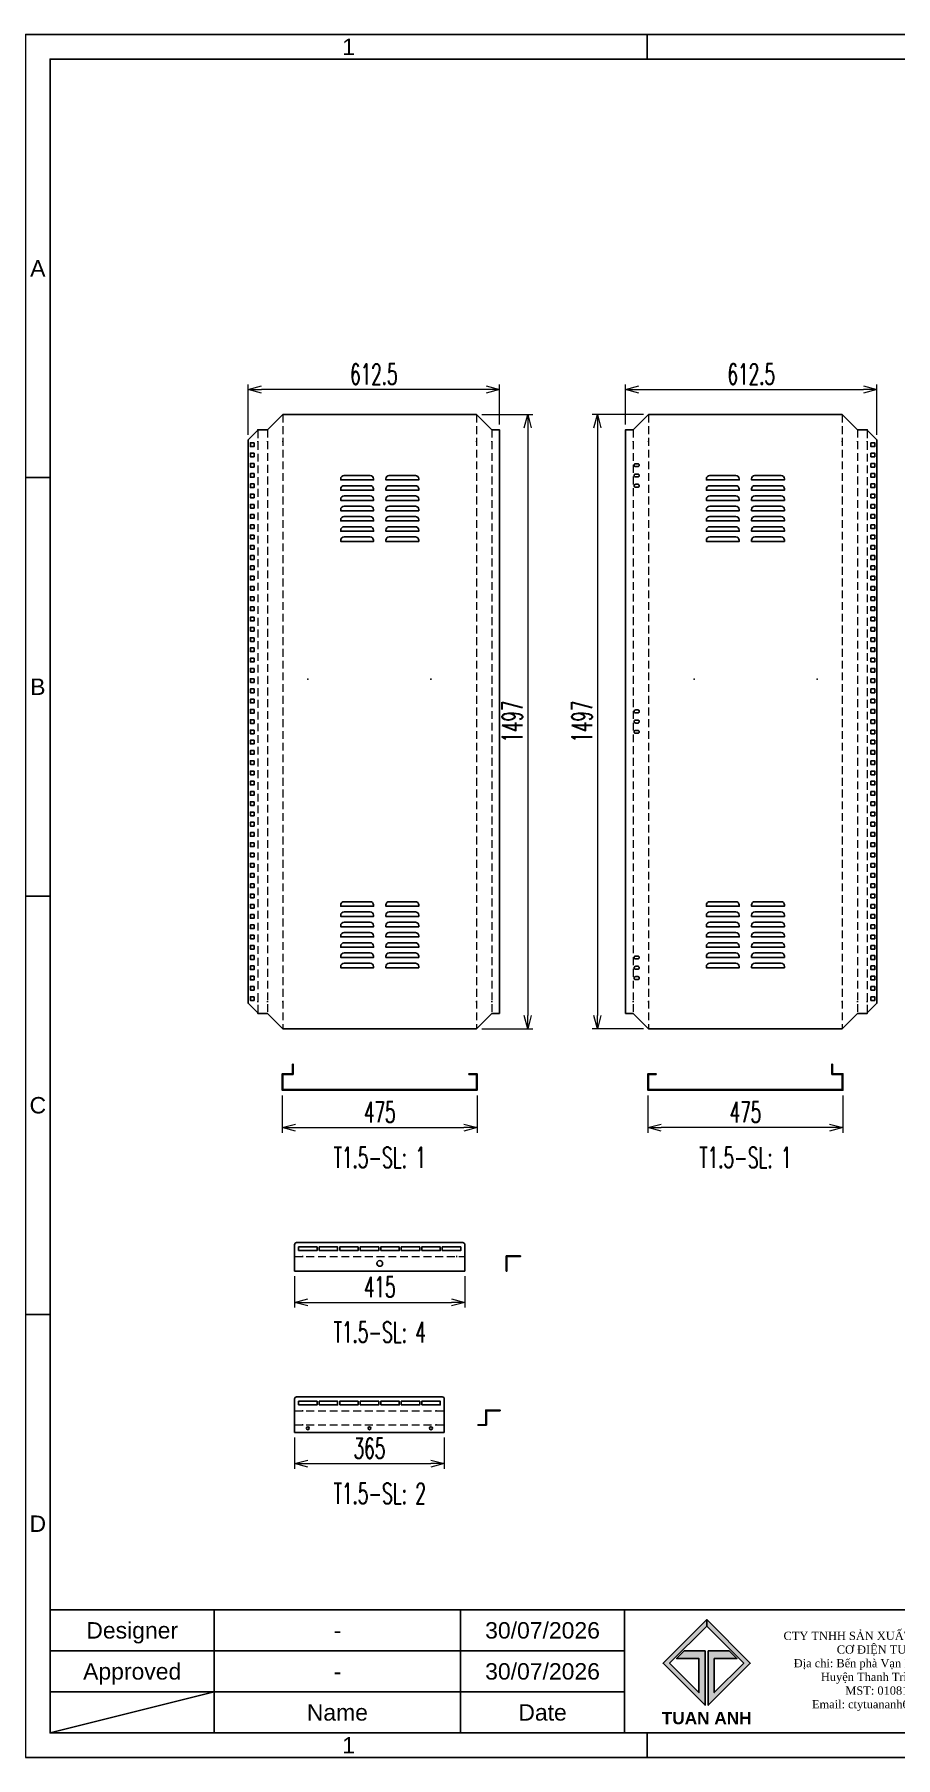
# Model space of a CAD drawing. Header units: millimetres. Extents: x 28713 to 59118, y -54378 to -19615.
# Drawn here: x 41320 to 43419, y -27993 to -23793 of the extents above; entities that cross this region are included whole.
import ezdxf
from ezdxf.enums import TextEntityAlignment as Align

# ---------------------------------------------------------------- set-up
doc = ezdxf.new("R2010")
doc.units = ezdxf.units.MM
doc.header["$LTSCALE"] = 3
doc.linetypes.add('HIDDEN', pattern=[9.525, 6.35, -3.175])
doc.layers.add('@.DM. NÉT ĐỨT', color=8, linetype='HIDDEN', lineweight=9)
for name, color, linetype in [('@.TEXT', 7, 'Continuous'), ('@.VISIBLE', 7, 'Continuous'), ('dim', 7, 'Continuous')]:
    doc.layers.add(name, color=color, linetype=linetype)
doc.styles.add('Ann_w01', font='romans.shx', dxfattribs={"width": 0.6, "bigfont": 'chineset.shx'})
doc.styles.add('Arial', font='arial.ttf')
doc.dimstyles.new('Dim 01_SC25', dxfattribs={"dimscale": 25, "dimtxt": 2, "dimasz": 1.3, "dimexe": 0.5, "dimexo": 0.5, "dimgap": 0.5, "dimtad": 1, "dimdec": 1, "dimzin": 12, "dimdsep": 46, "dimtxsty": 'Ann_w01', "dimblk": 'OPEN30', "dimcen": 1.5, "dimclrd": 6, "dimclre": 6, "dimclrt": 3, "dimadec": 1, "dimazin": 3, "dimtm": 1e-09, "dimtfac": 1, "dimtdec": 1, "dimtmove": 0, "dimatfit": 3, "dimldrblk": 'OPEN30', "dimfxl": 1, "dimtolj": 1, "dimlwd": 20, "dimlwe": 20, "dimarcsym": 0})

# ---------------------------------------------------------------- blocks, each defined once
blk = doc.blocks.new('Standard ISO')
at = {"color": 6}
for p, q in [((-6, 0), (0, 0)), ((6, 0), (2, 0)), ((4, -2), (4, 2))]:
    blk.add_line(p, q, dxfattribs=at)
blk.add_lwpolyline([(-0.5, 1.5), (-0.5, -1.5), (-5.5, -0.75), (-5.5, 0.75), (-0.5, 1.5)])
for radius in [1.5, 0.75]:
    blk.add_circle((4, 0), radius)
blk = doc.blocks.new('A$C4dbb82d6')
at = {"layer": '@.VISIBLE'}
h = blk.add_hatch(color=30, dxfattribs=at)
h.dxf.hatch_style = 1
h.paths.add_polyline_path([(0.21, 4.97), (3.62, 1.56), (3.62, 5.97), (1.92, 5.97), (1.3, 5.35), (3.12, 5.35), (3.12, 2.59), (0.74, 4.97), (3.75, 7.98), (3.75, 8.51)])
h = blk.add_hatch(color=150, dxfattribs=at)
h.dxf.hatch_style = 1
h.paths.add_polyline_path([(6.76, 4.97), (4.37, 2.59), (4.37, 5.35), (6.2, 5.35), (5.58, 5.97), (3.88, 5.97), (3.88, 1.56), (7.29, 4.97), (3.75, 8.51), (3.75, 7.98)])
at = {"layer": '@.VISIBLE', "color": 30}
blk.add_lwpolyline([(3.62, 5.97), (3.62, 1.56), (0.21, 4.97), (3.75, 8.51), (3.75, 7.98), (0.74, 4.97), (3.12, 2.59), (3.12, 5.35), (1.3, 5.35), (1.92, 5.97)], close=True, dxfattribs=at)
at = {"layer": '@.VISIBLE', "color": 150}
blk.add_lwpolyline([(3.88, 5.97), (3.88, 1.56), (7.29, 4.97), (3.75, 8.51), (3.75, 7.98), (6.76, 4.97), (4.37, 2.59), (4.37, 5.35), (6.2, 5.35), (5.58, 5.97)], close=True, dxfattribs=at)
at = {"layer": '@.VISIBLE', "color": 30, "insert": (3.75, 0.51), "char_height": 1, "attachment_point": 5, "style": 'Ann_w01'}
blk.add_mtext_dynamic_manual_height_columns('{\\fArial|b1|i0|c0|p34;\\W1;TUAN ANH}', width=7.5, gutter_width=49.6, heights=[0], dxfattribs=at)
blk = doc.blocks.new('KHUNG BAN VE (Made by Tung)')
at = {"layer": '@.VISIBLE', "color": 8}
for p, q in [((75.75, 207), (75.75, 210)), ((148.5, 207), (148.5, 210)), ((221.25, 207), (221.25, 210)), ((3, 156), (0, 156)), ((294, 156), (297, 156)), ((3, 105), (0, 105)), ((294, 105), (297, 105)), ((3, 54), (0, 54)), ((294, 54), (297, 54)), ((23, 18), (23, 3)), ((53, 18), (53, 3)), ((73, 18), (73, 3)), ((123, 18), (123, 3)), ((223, 18), (223, 3)), ((243, 18), (243, 3)), ((274, 18), (274, 3)), ((284, 18), (284, 3)), ((3, 13), (73, 13)), ((123, 13), (294, 13)), ((3, 8), (73, 8)), ((23, 8), (3, 3)), ((223, 8), (294, 8)), ((75.75, 3), (75.75, 0)), ((148.5, 3), (148.5, 0)), ((221.25, 3), (221.25, 0))]:
    blk.add_line(p, q, dxfattribs=at)
for points in [[(0, 0), (297, 0), (297, 210), (0, 210)], [(3, 3), (294, 3), (294, 207), (3, 207)], [(3, 18), (294, 18), (294, 3), (3, 3)]]:
    blk.add_lwpolyline(points, close=True, dxfattribs=at)
at = {"xscale": 1.5, "yscale": 1.5, "zscale": 1.5}
blk.add_blockref('A$C4dbb82d6', (77.375, 4.041), dxfattribs=at)
blk.add_blockref('Standard ISO', (258.5, 5.5))
at = {"layer": '@.TEXT', "color": 1, "style": 'Arial'}
for s, p in [('1', (39.375, 208.5)), ('2', (112.125, 208.5)), ('3', (184.875, 208.5)), ('4', (257.625, 208.5)), ('A', (1.5, 181.5)), ('A', (295.5, 181.5)), ('B', (1.5, 130.5)), ('B', (295.5, 130.5)), ('C', (1.5, 79.5)), ('C', (295.5, 79.5)), ('D', (1.5, 28.5)), ('D', (295.5, 28.5)), ('30/07/2026', (63, 15.5)), ('30/07/2026', (63, 10.5)), ('1', (39.375, 1.5)), ('2', (112.125, 1.5)), ('3', (184.875, 1.5)), ('4', (257.625, 1.5))]:
    blk.add_text(s, height=2, dxfattribs=at).set_placement(p, align=Align.MIDDLE_CENTER)
at = {"layer": '@.TEXT', "color": 2, "style": 'Arial'}
for s, p in [('Designer', (13, 15.5)), ('DRAWING NAME', (173, 15.5)), ('Project', (233, 15.5)), ('Scale', (279, 15.5)), ('Approved', (13, 10.5)), ('Customer', (233, 10.5)), ('Page', (279, 10.5)), ('Name', (38, 5.5)), ('Date', (63, 5.5)), ('Standard', (233, 5.5)), ('Total', (279, 5.5))]:
    blk.add_text(s, height=2, dxfattribs=at).set_placement(p, align=Align.MIDDLE_CENTER)
at = {"layer": '@.TEXT', "color": 1, "style": 'Arial'}
for tag, height, p in [('DESIGNER_NAME', 2, (38, 15.5)), ('PROJECT_CODE', 2, (258.5, 15.5)), ('SCALE', 2, (289, 15.5)), ('APPROVED_NAME', 2, (38, 10.5)), ('CUSTOMER_NAME', 2, (258.5, 10.5)), ('PAGE', 2, (289, 10.5)), ('DRAWING_NAME', 4, (173, 8)), ('TOTAL', 2, (289, 5.5))]:
    blk.add_attdef(tag, text='', height=height, dxfattribs=at).set_placement(p, align=Align.MIDDLE_CENTER)
at = {"layer": '@.VISIBLE', "color": 30, "insert": (106, 10.5), "char_height": 1, "attachment_point": 5, "style": 'Ann_w01'}
blk.add_mtext_dynamic_manual_height_columns('{\\fTimes New Roman|b0|i0|c0|p18;\\W1;CTY TNHH SẢN XUẤT & THƯƠNG MẠI CƠ ĐIỆN TUẤN ANH\\PĐịa chỉ: Bến phà Vạn Phúc, Xã Ninh Sở, Huyện Thanh Trì, TP. Hà Nội\\PMST: 01081588698\\PEmail: ctytuananh68@gmail.com}', width=28.70976, gutter_width=99.197, heights=[0], dxfattribs=at)
blk = doc.blocks.new('_Open30')
at = {"color": 0, "linetype": 'ByBlock', "lineweight": -2}
for p, q in [((-1, 0.27), (0, 0)), ((0, 0), (-1, -0.27)), ((0, 0), (-1, 0))]:
    blk.add_line(p, q, dxfattribs=at)
blk = doc.blocks.new('*D117')
at = {"layer": 'Defpoints', "color": 0, "transparency": 16777216}
for p in [(42815.3, -26366.4), (43290.3, -26366.4), (42815.3, -26457.6)]:
    blk.add_point(p, dxfattribs=at)
at = {"layer": 'dim', "color": 6, "lineweight": 20, "transparency": 16777216}
for p, q in [((42815.3, -26378.9), (42815.3, -26470.1)), ((43290.3, -26378.9), (43290.3, -26470.1)), ((43257.8, -26457.6), (42847.8, -26457.6))]:
    blk.add_line(p, q, dxfattribs=at)
at = {"layer": 'dim', "color": 6, "lineweight": 20, "transparency": 16777216, "xscale": 32.5, "yscale": 32.5, "zscale": 32.5, "rotation": 180}
blk.add_blockref('_Open30', (42815.3, -26457.6), dxfattribs=at)
at = {"layer": 'dim', "color": 6, "lineweight": 20, "transparency": 16777216, "xscale": 32.5, "yscale": 32.5, "zscale": 32.5}
blk.add_blockref('_Open30', (43290.3, -26457.6), dxfattribs=at)
at = {"layer": 'dim', "color": 3, "transparency": 16777216, "insert": (43052.8, -26420.1), "char_height": 50, "attachment_point": 5, "style": 'Ann_w01'}
blk.add_mtext('\\A1;475', dxfattribs=at)
blk = doc.blocks.new('*D118')
at = {"layer": 'Defpoints', "color": 0, "transparency": 16777216}
for p in [(42816.6, -24719.4), (42692.1, -26216.4), (42816.6, -26216.4)]:
    blk.add_point(p, dxfattribs=at)
at = {"layer": 'dim', "color": 6, "lineweight": 20, "transparency": 16777216}
for p, q in [((42804.1, -24719.4), (42679.6, -24719.4)), ((42692.1, -24751.9), (42692.1, -26183.9)), ((42804.1, -26216.4), (42679.6, -26216.4))]:
    blk.add_line(p, q, dxfattribs=at)
at = {"layer": 'dim', "color": 6, "lineweight": 20, "transparency": 16777216, "xscale": 32.5, "yscale": 32.5, "zscale": 32.5}
for p, rotation in [((42692.1, -24719.4), 90), ((42692.1, -26216.4), 270)]:
    blk.add_blockref('_Open30', p, dxfattribs=dict(at, rotation=rotation))
at = {"layer": 'dim', "color": 3, "transparency": 16777216, "insert": (42654.6, -25467.9), "char_height": 50, "attachment_point": 5, "rotation": 90, "style": 'Ann_w01'}
blk.add_mtext('\\A1;1497', dxfattribs=at)
blk = doc.blocks.new('*D119')
at = {"layer": 'Defpoints', "color": 0, "transparency": 16777216}
for p in [(43373.4, -24658.4), (42760.9, -24756.4), (43373.4, -24781.4)]:
    blk.add_point(p, dxfattribs=at)
at = {"layer": 'dim', "color": 6, "lineweight": 20, "transparency": 16777216}
for p, q in [((42760.9, -24743.9), (42760.9, -24645.9)), ((43373.4, -24768.9), (43373.4, -24645.9)), ((42793.4, -24658.4), (43340.9, -24658.4))]:
    blk.add_line(p, q, dxfattribs=at)
at = {"layer": 'dim', "color": 6, "lineweight": 20, "transparency": 16777216, "xscale": 32.5, "yscale": 32.5, "zscale": 32.5, "rotation": 180}
blk.add_blockref('_Open30', (42760.9, -24658.4), dxfattribs=at)
at = {"layer": 'dim', "color": 6, "lineweight": 20, "transparency": 16777216, "xscale": 32.5, "yscale": 32.5, "zscale": 32.5}
blk.add_blockref('_Open30', (43373.4, -24658.4), dxfattribs=at)
at = {"layer": 'dim', "color": 3, "transparency": 16777216, "insert": (43067.1, -24620.9), "char_height": 50, "attachment_point": 5, "style": 'Ann_w01'}
blk.add_mtext('\\A1;612.5', dxfattribs=at)
blk = doc.blocks.new('*D120')
at = {"layer": 'Defpoints', "color": 0, "transparency": 16777216}
for p in [(41924.1, -26366.4), (42399.1, -26366.4), (42399.1, -26457.6)]:
    blk.add_point(p, dxfattribs=at)
at = {"layer": 'dim', "color": 6, "lineweight": 20, "transparency": 16777216}
for p, q in [((41924.1, -26378.9), (41924.1, -26470.1)), ((42399.1, -26378.9), (42399.1, -26470.1)), ((41956.6, -26457.6), (42366.6, -26457.6))]:
    blk.add_line(p, q, dxfattribs=at)
at = {"layer": 'dim', "color": 6, "lineweight": 20, "transparency": 16777216, "xscale": 32.5, "yscale": 32.5, "zscale": 32.5, "rotation": 180}
blk.add_blockref('_Open30', (41924.1, -26457.6), dxfattribs=at)
at = {"layer": 'dim', "color": 6, "lineweight": 20, "transparency": 16777216, "xscale": 32.5, "yscale": 32.5, "zscale": 32.5}
blk.add_blockref('_Open30', (42399.1, -26457.6), dxfattribs=at)
at = {"layer": 'dim', "color": 3, "transparency": 16777216, "insert": (42161.6, -26420.1), "char_height": 50, "attachment_point": 5, "style": 'Ann_w01'}
blk.add_mtext('\\A1;475', dxfattribs=at)
blk = doc.blocks.new('*D121')
at = {"layer": 'Defpoints', "color": 0, "transparency": 16777216}
for p in [(42397.8, -24719.4), (42397.8, -26216.4), (42522.3, -26216.4)]:
    blk.add_point(p, dxfattribs=at)
at = {"layer": 'dim', "color": 6, "lineweight": 20, "transparency": 16777216}
for p, q in [((42410.3, -24719.4), (42534.8, -24719.4)), ((42522.3, -24751.9), (42522.3, -26183.9)), ((42410.3, -26216.4), (42534.8, -26216.4))]:
    blk.add_line(p, q, dxfattribs=at)
at = {"layer": 'dim', "color": 6, "lineweight": 20, "transparency": 16777216, "xscale": 32.5, "yscale": 32.5, "zscale": 32.5}
for p, rotation in [((42522.3, -24719.4), 90), ((42522.3, -26216.4), 270)]:
    blk.add_blockref('_Open30', p, dxfattribs=dict(at, rotation=rotation))
at = {"layer": 'dim', "color": 3, "transparency": 16777216, "insert": (42484.8, -25467.9), "char_height": 50, "attachment_point": 5, "rotation": 90, "style": 'Ann_w01'}
blk.add_mtext('\\A1;1497', dxfattribs=at)
blk = doc.blocks.new('*D122')
at = {"layer": 'Defpoints', "color": 0, "transparency": 16777216}
for p in [(41841, -24658.4), (42453.5, -24756.4), (41841, -24781.4)]:
    blk.add_point(p, dxfattribs=at)
at = {"layer": 'dim', "color": 6, "lineweight": 20, "transparency": 16777216}
for p, q in [((41841, -24768.9), (41841, -24645.9)), ((42453.5, -24743.9), (42453.5, -24645.9)), ((42421, -24658.4), (41873.5, -24658.4))]:
    blk.add_line(p, q, dxfattribs=at)
at = {"layer": 'dim', "color": 6, "lineweight": 20, "transparency": 16777216, "xscale": 32.5, "yscale": 32.5, "zscale": 32.5, "rotation": 180}
blk.add_blockref('_Open30', (41841, -24658.4), dxfattribs=at)
at = {"layer": 'dim', "color": 6, "lineweight": 20, "transparency": 16777216, "xscale": 32.5, "yscale": 32.5, "zscale": 32.5}
blk.add_blockref('_Open30', (42453.5, -24658.4), dxfattribs=at)
at = {"layer": 'dim', "color": 3, "transparency": 16777216, "insert": (42147.3, -24620.9), "char_height": 50, "attachment_point": 5, "style": 'Ann_w01'}
blk.add_mtext('\\A1;612.5', dxfattribs=at)
blk = doc.blocks.new('*D83')
at = {"layer": 'Defpoints', "color": 0, "transparency": 16777216}
for p in [(41954.1, -26807.1), (42369.1, -26807.1), (42369.1, -26883.5)]:
    blk.add_point(p, dxfattribs=at)
at = {"layer": 'dim', "color": 6, "lineweight": 20, "transparency": 16777216}
for p, q in [((41954.1, -26819.6), (41954.1, -26896)), ((42369.1, -26819.6), (42369.1, -26896)), ((41986.6, -26883.5), (42336.6, -26883.5))]:
    blk.add_line(p, q, dxfattribs=at)
at = {"layer": 'dim', "color": 6, "lineweight": 20, "transparency": 16777216, "xscale": 32.5, "yscale": 32.5, "zscale": 32.5, "rotation": 180}
blk.add_blockref('_Open30', (41954.1, -26883.5), dxfattribs=at)
at = {"layer": 'dim', "color": 6, "lineweight": 20, "transparency": 16777216, "xscale": 32.5, "yscale": 32.5, "zscale": 32.5}
blk.add_blockref('_Open30', (42369.1, -26883.5), dxfattribs=at)
at = {"layer": 'dim', "color": 3, "transparency": 16777216, "insert": (42161.6, -26846), "char_height": 50, "attachment_point": 5, "style": 'Ann_w01'}
blk.add_mtext('\\A1;415', dxfattribs=at)
blk = doc.blocks.new('*D84')
at = {"layer": 'Defpoints', "color": 0, "transparency": 16777216}
for p in [(41954.1, -27200.4), (42319.1, -27200.4), (42319.1, -27276.7)]:
    blk.add_point(p, dxfattribs=at)
at = {"layer": 'dim', "color": 6, "lineweight": 20, "transparency": 16777216}
for p, q in [((41954.1, -27212.9), (41954.1, -27289.2)), ((42319.1, -27212.9), (42319.1, -27289.2)), ((41986.6, -27276.7), (42286.6, -27276.7))]:
    blk.add_line(p, q, dxfattribs=at)
at = {"layer": 'dim', "color": 6, "lineweight": 20, "transparency": 16777216, "xscale": 32.5, "yscale": 32.5, "zscale": 32.5, "rotation": 180}
blk.add_blockref('_Open30', (41954.1, -27276.7), dxfattribs=at)
at = {"layer": 'dim', "color": 6, "lineweight": 20, "transparency": 16777216, "xscale": 32.5, "yscale": 32.5, "zscale": 32.5}
blk.add_blockref('_Open30', (42319.1, -27276.7), dxfattribs=at)
at = {"layer": 'dim', "color": 3, "transparency": 16777216, "insert": (42136.6, -27239.2), "char_height": 50, "attachment_point": 5, "style": 'Ann_w01'}
blk.add_mtext('\\A1;365', dxfattribs=at)

msp = doc.modelspace()

# ---------------------------------------------------------------- linework, layer by layer
at = {"color": 1}
for p, q in [((41864.63, -24784.32), (41864.63, -24786.32)), ((41888.33, -24784.32), (41888.33, -24786.32)), ((41925.53, -24784.32), (41925.53, -24786.32)), ((42397.73, -24784.32), (42397.73, -24786.32)), ((42434.93, -24784.32), (42434.93, -24786.32)), ((42779.47, -24784.32), (42779.47, -24786.32)), ((42816.67, -24784.32), (42816.67, -24786.32)), ((43288.87, -24784.32), (43288.87, -24786.32)), ((43326.07, -24784.32), (43326.07, -24786.32)), ((43349.77, -24784.32), (43349.77, -24786.32)), ((41987.63, -25364.41), (41985.63, -25364.41)), ((41986.63, -25363.41), (41986.63, -25365.41)), ((42287.63, -25364.41), (42285.63, -25364.41)), ((42286.63, -25363.41), (42286.63, -25365.41)), ((42926.77, -25364.41), (42928.77, -25364.41)), ((42927.77, -25363.41), (42927.77, -25365.41)), ((43226.77, -25364.41), (43228.77, -25364.41)), ((43227.77, -25363.41), (43227.77, -25365.41)), ((41864.63, -26151.49), (41864.63, -26149.49)), ((41888.33, -26151.49), (41888.33, -26149.49)), ((41925.53, -26151.49), (41925.53, -26149.49)), ((42397.73, -26151.49), (42397.73, -26149.49)), ((42434.93, -26151.49), (42434.93, -26149.49)), ((42779.47, -26151.49), (42779.47, -26149.49)), ((42816.67, -26151.49), (42816.67, -26149.49)), ((43288.87, -26151.49), (43288.87, -26149.49)), ((43326.07, -26151.49), (43326.07, -26149.49)), ((43349.77, -26151.49), (43349.77, -26149.49)), ((41972.92, -26771.52), (41974.92, -26771.52)), ((42350.34, -26771.52), (42348.34, -26771.52)), ((41972.92, -27147.55), (41974.92, -27147.55)), ((42300.34, -27147.55), (42298.34, -27147.55)), ((41972.92, -27181.75), (41974.92, -27181.75)), ((42300.34, -27181.75), (42298.34, -27181.75))]:
    msp.add_line(p, q, dxfattribs=at)
for points in [[(42397.83, -26216.41), (41925.43, -26216.41), (41888.43, -26179.41), (41864.53, -26179.41), (41864.53, -26177.91), (41841.03, -26154.41), (41841.03, -24781.41), (41864.53, -24757.91), (41864.53, -24756.41), (41888.43, -24756.41), (41925.43, -24719.41), (42397.83, -24719.41), (42434.83, -24756.41), (42453.53, -24756.41), (42453.53, -26179.41), (42434.83, -26179.41)], [(42816.57, -26216.41), (43288.97, -26216.41), (43325.97, -26179.41), (43349.87, -26179.41), (43349.87, -26177.91), (43373.37, -26154.41), (43373.37, -24781.41), (43349.87, -24757.91), (43349.87, -24756.41), (43325.97, -24756.41), (43288.97, -24719.41), (42816.57, -24719.41), (42779.57, -24756.41), (42760.87, -24756.41), (42760.87, -26179.41), (42779.57, -26179.41)], [(41855.53, -24788.41), (41846.53, -24788.41), (41846.53, -24797.41), (41855.53, -24797.41)], [(41855.53, -24813.41), (41846.53, -24813.41), (41846.53, -24822.41), (41855.53, -24822.41)], [(43358.87, -24788.41), (43367.87, -24788.41), (43367.87, -24797.41), (43358.87, -24797.41)], [(43358.87, -24813.41), (43367.87, -24813.41), (43367.87, -24822.41), (43358.87, -24822.41)], [(41855.53, -24838.41), (41846.53, -24838.41), (41846.53, -24847.41), (41855.53, -24847.41)], [(41855.53, -24863.41), (41846.53, -24863.41), (41846.53, -24872.41), (41855.53, -24872.41)], [(43358.87, -24838.41), (43367.87, -24838.41), (43367.87, -24847.41), (43358.87, -24847.41)], [(43358.87, -24863.41), (43367.87, -24863.41), (43367.87, -24872.41), (43358.87, -24872.41)], [(41855.53, -24888.41), (41846.53, -24888.41), (41846.53, -24897.41), (41855.53, -24897.41)], [(43358.87, -24888.41), (43367.87, -24888.41), (43367.87, -24897.41), (43358.87, -24897.41)], [(41855.53, -24913.41), (41846.53, -24913.41), (41846.53, -24922.41), (41855.53, -24922.41)], [(41855.53, -24938.41), (41846.53, -24938.41), (41846.53, -24947.41), (41855.53, -24947.41)], [(43358.87, -24913.41), (43367.87, -24913.41), (43367.87, -24922.41), (43358.87, -24922.41)], [(43358.87, -24938.41), (43367.87, -24938.41), (43367.87, -24947.41), (43358.87, -24947.41)], [(41855.53, -24963.41), (41846.53, -24963.41), (41846.53, -24972.41), (41855.53, -24972.41)], [(41855.53, -24988.41), (41846.53, -24988.41), (41846.53, -24997.41), (41855.53, -24997.41)], [(43358.87, -24963.41), (43367.87, -24963.41), (43367.87, -24972.41), (43358.87, -24972.41)], [(43358.87, -24988.41), (43367.87, -24988.41), (43367.87, -24997.41), (43358.87, -24997.41)], [(41855.53, -25013.41), (41846.53, -25013.41), (41846.53, -25022.41), (41855.53, -25022.41)], [(43358.87, -25013.41), (43367.87, -25013.41), (43367.87, -25022.41), (43358.87, -25022.41)], [(41855.53, -25038.41), (41846.53, -25038.41), (41846.53, -25047.41), (41855.53, -25047.41)], [(41855.53, -25063.41), (41846.53, -25063.41), (41846.53, -25072.41), (41855.53, -25072.41)], [(43358.87, -25038.41), (43367.87, -25038.41), (43367.87, -25047.41), (43358.87, -25047.41)], [(43358.87, -25063.41), (43367.87, -25063.41), (43367.87, -25072.41), (43358.87, -25072.41)], [(41855.53, -25088.41), (41846.53, -25088.41), (41846.53, -25097.41), (41855.53, -25097.41)], [(41855.53, -25113.41), (41846.53, -25113.41), (41846.53, -25122.41), (41855.53, -25122.41)], [(43358.87, -25088.41), (43367.87, -25088.41), (43367.87, -25097.41), (43358.87, -25097.41)], [(43358.87, -25113.41), (43367.87, -25113.41), (43367.87, -25122.41), (43358.87, -25122.41)], [(41855.53, -25138.41), (41846.53, -25138.41), (41846.53, -25147.41), (41855.53, -25147.41)], [(43358.87, -25138.41), (43367.87, -25138.41), (43367.87, -25147.41), (43358.87, -25147.41)], [(41855.53, -25163.41), (41846.53, -25163.41), (41846.53, -25172.41), (41855.53, -25172.41)], [(41855.53, -25188.41), (41846.53, -25188.41), (41846.53, -25197.41), (41855.53, -25197.41)], [(43358.87, -25163.41), (43367.87, -25163.41), (43367.87, -25172.41), (43358.87, -25172.41)], [(43358.87, -25188.41), (43367.87, -25188.41), (43367.87, -25197.41), (43358.87, -25197.41)], [(41855.53, -25213.41), (41846.53, -25213.41), (41846.53, -25222.41), (41855.53, -25222.41)], [(41855.53, -25238.41), (41846.53, -25238.41), (41846.53, -25247.41), (41855.53, -25247.41)], [(43358.87, -25213.41), (43367.87, -25213.41), (43367.87, -25222.41), (43358.87, -25222.41)], [(43358.87, -25238.41), (43367.87, -25238.41), (43367.87, -25247.41), (43358.87, -25247.41)], [(41855.53, -25263.41), (41846.53, -25263.41), (41846.53, -25272.41), (41855.53, -25272.41)], [(43358.87, -25263.41), (43367.87, -25263.41), (43367.87, -25272.41), (43358.87, -25272.41)], [(41855.53, -25288.41), (41846.53, -25288.41), (41846.53, -25297.41), (41855.53, -25297.41)], [(41855.53, -25313.41), (41846.53, -25313.41), (41846.53, -25322.41), (41855.53, -25322.41)], [(43358.87, -25288.41), (43367.87, -25288.41), (43367.87, -25297.41), (43358.87, -25297.41)], [(43358.87, -25313.41), (43367.87, -25313.41), (43367.87, -25322.41), (43358.87, -25322.41)], [(41855.53, -25338.41), (41846.53, -25338.41), (41846.53, -25347.41), (41855.53, -25347.41)], [(41855.53, -25363.41), (41846.53, -25363.41), (41846.53, -25372.41), (41855.53, -25372.41)], [(43358.87, -25338.41), (43367.87, -25338.41), (43367.87, -25347.41), (43358.87, -25347.41)], [(43358.87, -25363.41), (43367.87, -25363.41), (43367.87, -25372.41), (43358.87, -25372.41)], [(41855.53, -25388.41), (41846.53, -25388.41), (41846.53, -25397.41), (41855.53, -25397.41)], [(43358.87, -25388.41), (43367.87, -25388.41), (43367.87, -25397.41), (43358.87, -25397.41)], [(41855.53, -25413.41), (41846.53, -25413.41), (41846.53, -25422.41), (41855.53, -25422.41)], [(41855.53, -25438.41), (41846.53, -25438.41), (41846.53, -25447.41), (41855.53, -25447.41)], [(43358.87, -25413.41), (43367.87, -25413.41), (43367.87, -25422.41), (43358.87, -25422.41)], [(43358.87, -25438.41), (43367.87, -25438.41), (43367.87, -25447.41), (43358.87, -25447.41)], [(41855.53, -25463.41), (41846.53, -25463.41), (41846.53, -25472.41), (41855.53, -25472.41)], [(41855.53, -25488.41), (41846.53, -25488.41), (41846.53, -25497.41), (41855.53, -25497.41)], [(43358.87, -25463.41), (43367.87, -25463.41), (43367.87, -25472.41), (43358.87, -25472.41)], [(43358.87, -25488.41), (43367.87, -25488.41), (43367.87, -25497.41), (43358.87, -25497.41)], [(41855.53, -25513.41), (41846.53, -25513.41), (41846.53, -25522.41), (41855.53, -25522.41)], [(43358.87, -25513.41), (43367.87, -25513.41), (43367.87, -25522.41), (43358.87, -25522.41)], [(41855.53, -25538.41), (41846.53, -25538.41), (41846.53, -25547.41), (41855.53, -25547.41)], [(41855.53, -25563.41), (41846.53, -25563.41), (41846.53, -25572.41), (41855.53, -25572.41)], [(43358.87, -25538.41), (43367.87, -25538.41), (43367.87, -25547.41), (43358.87, -25547.41)], [(43358.87, -25563.41), (43367.87, -25563.41), (43367.87, -25572.41), (43358.87, -25572.41)], [(41855.53, -25588.41), (41846.53, -25588.41), (41846.53, -25597.41), (41855.53, -25597.41)], [(41855.53, -25613.41), (41846.53, -25613.41), (41846.53, -25622.41), (41855.53, -25622.41)], [(43358.87, -25588.41), (43367.87, -25588.41), (43367.87, -25597.41), (43358.87, -25597.41)], [(43358.87, -25613.41), (43367.87, -25613.41), (43367.87, -25622.41), (43358.87, -25622.41)], [(41855.53, -25638.41), (41846.53, -25638.41), (41846.53, -25647.41), (41855.53, -25647.41)], [(43358.87, -25638.41), (43367.87, -25638.41), (43367.87, -25647.41), (43358.87, -25647.41)], [(41855.53, -25663.41), (41846.53, -25663.41), (41846.53, -25672.41), (41855.53, -25672.41)], [(41855.53, -25688.41), (41846.53, -25688.41), (41846.53, -25697.41), (41855.53, -25697.41)], [(43358.87, -25663.41), (43367.87, -25663.41), (43367.87, -25672.41), (43358.87, -25672.41)], [(43358.87, -25688.41), (43367.87, -25688.41), (43367.87, -25697.41), (43358.87, -25697.41)], [(41855.53, -25713.41), (41846.53, -25713.41), (41846.53, -25722.41), (41855.53, -25722.41)], [(41855.53, -25738.41), (41846.53, -25738.41), (41846.53, -25747.41), (41855.53, -25747.41)], [(43358.87, -25713.41), (43367.87, -25713.41), (43367.87, -25722.41), (43358.87, -25722.41)], [(43358.87, -25738.41), (43367.87, -25738.41), (43367.87, -25747.41), (43358.87, -25747.41)], [(41855.53, -25763.41), (41846.53, -25763.41), (41846.53, -25772.41), (41855.53, -25772.41)], [(43358.87, -25763.41), (43367.87, -25763.41), (43367.87, -25772.41), (43358.87, -25772.41)], [(41855.53, -25788.41), (41846.53, -25788.41), (41846.53, -25797.41), (41855.53, -25797.41)], [(41855.53, -25813.41), (41846.53, -25813.41), (41846.53, -25822.41), (41855.53, -25822.41)], [(43358.87, -25788.41), (43367.87, -25788.41), (43367.87, -25797.41), (43358.87, -25797.41)], [(43358.87, -25813.41), (43367.87, -25813.41), (43367.87, -25822.41), (43358.87, -25822.41)], [(41855.53, -25838.41), (41846.53, -25838.41), (41846.53, -25847.41), (41855.53, -25847.41)], [(41855.53, -25863.41), (41846.53, -25863.41), (41846.53, -25872.41), (41855.53, -25872.41)], [(43358.87, -25838.41), (43367.87, -25838.41), (43367.87, -25847.41), (43358.87, -25847.41)], [(43358.87, -25863.41), (43367.87, -25863.41), (43367.87, -25872.41), (43358.87, -25872.41)], [(41855.53, -25888.41), (41846.53, -25888.41), (41846.53, -25897.41), (41855.53, -25897.41)], [(41855.53, -25913.41), (41846.53, -25913.41), (41846.53, -25922.41), (41855.53, -25922.41)], [(43358.87, -25888.41), (43367.87, -25888.41), (43367.87, -25897.41), (43358.87, -25897.41)], [(43358.87, -25913.41), (43367.87, -25913.41), (43367.87, -25922.41), (43358.87, -25922.41)], [(41855.53, -25938.41), (41846.53, -25938.41), (41846.53, -25947.41), (41855.53, -25947.41)], [(43358.87, -25938.41), (43367.87, -25938.41), (43367.87, -25947.41), (43358.87, -25947.41)], [(41855.53, -25963.41), (41846.53, -25963.41), (41846.53, -25972.41), (41855.53, -25972.41)], [(41855.53, -25988.41), (41846.53, -25988.41), (41846.53, -25997.41), (41855.53, -25997.41)], [(43358.87, -25963.41), (43367.87, -25963.41), (43367.87, -25972.41), (43358.87, -25972.41)], [(43358.87, -25988.41), (43367.87, -25988.41), (43367.87, -25997.41), (43358.87, -25997.41)], [(41855.53, -26013.41), (41846.53, -26013.41), (41846.53, -26022.41), (41855.53, -26022.41)], [(41855.53, -26038.41), (41846.53, -26038.41), (41846.53, -26047.41), (41855.53, -26047.41)], [(43358.87, -26013.41), (43367.87, -26013.41), (43367.87, -26022.41), (43358.87, -26022.41)], [(43358.87, -26038.41), (43367.87, -26038.41), (43367.87, -26047.41), (43358.87, -26047.41)], [(41855.53, -26063.41), (41846.53, -26063.41), (41846.53, -26072.41), (41855.53, -26072.41)], [(43358.87, -26063.41), (43367.87, -26063.41), (43367.87, -26072.41), (43358.87, -26072.41)], [(41855.53, -26088.41), (41846.53, -26088.41), (41846.53, -26097.41), (41855.53, -26097.41)], [(41855.53, -26113.41), (41846.53, -26113.41), (41846.53, -26122.41), (41855.53, -26122.41)], [(43358.87, -26088.41), (43367.87, -26088.41), (43367.87, -26097.41), (43358.87, -26097.41)], [(43358.87, -26113.41), (43367.87, -26113.41), (43367.87, -26122.41), (43358.87, -26122.41)], [(41855.53, -26138.41), (41846.53, -26138.41), (41846.53, -26147.41), (41855.53, -26147.41)], [(43358.87, -26138.41), (43367.87, -26138.41), (43367.87, -26147.41), (43358.87, -26147.41)], [(41949.13, -26302.91), (41949.13, -26326.41), (41924.13, -26326.41), (41924.13, -26366.41), (42399.13, -26366.41), (42399.13, -26326.41), (42379.13, -26326.41), (42379.13, -26327.91), (42397.63, -26327.91), (42397.63, -26364.91), (41925.63, -26364.91), (41925.63, -26327.91), (41950.63, -26327.91), (41950.63, -26302.91)], [(43265.27, -26302.91), (43265.27, -26326.41), (43290.27, -26326.41), (43290.27, -26366.41), (42815.27, -26366.41), (42815.27, -26326.41), (42835.27, -26326.41), (42835.27, -26327.91), (42816.77, -26327.91), (42816.77, -26364.91), (43288.77, -26364.91), (43288.77, -26327.91), (43263.77, -26327.91), (43263.77, -26302.91)], [(41964.13, -26757.42), (42009.13, -26757.42), (42009.13, -26748.42), (41964.13, -26748.42)], [(42014.13, -26757.42), (42059.13, -26757.42), (42059.13, -26748.42), (42014.13, -26748.42)], [(42064.13, -26757.42), (42109.13, -26757.42), (42109.13, -26748.42), (42064.13, -26748.42)], [(42114.13, -26757.42), (42159.13, -26757.42), (42159.13, -26748.42), (42114.13, -26748.42)], [(42164.13, -26757.42), (42209.13, -26757.42), (42209.13, -26748.42), (42164.13, -26748.42)], [(42214.13, -26757.42), (42259.13, -26757.42), (42259.13, -26748.42), (42214.13, -26748.42)], [(42264.13, -26757.42), (42309.13, -26757.42), (42309.13, -26748.42), (42264.13, -26748.42)], [(42314.13, -26757.42), (42359.13, -26757.42), (42359.13, -26748.42), (42314.13, -26748.42)], [(42505.04, -26770.12), (42470.04, -26770.12), (42470.04, -26807.12), (42471.54, -26807.12), (42471.54, -26771.62), (42505.04, -26771.62)], [(41964.13, -27133.45), (42009.13, -27133.45), (42009.13, -27124.45), (41964.13, -27124.45)], [(42014.13, -27133.45), (42059.13, -27133.45), (42059.13, -27124.45), (42014.13, -27124.45)], [(42064.13, -27133.45), (42109.13, -27133.45), (42109.13, -27124.45), (42064.13, -27124.45)], [(42114.13, -27133.45), (42159.13, -27133.45), (42159.13, -27124.45), (42114.13, -27124.45)], [(42164.13, -27133.45), (42209.13, -27133.45), (42209.13, -27124.45), (42164.13, -27124.45)], [(42214.13, -27133.45), (42259.13, -27133.45), (42259.13, -27124.45), (42214.13, -27124.45)], [(42264.13, -27133.45), (42309.13, -27133.45), (42309.13, -27124.45), (42264.13, -27124.45)], [(42421.54, -27183.15), (42421.54, -27147.65), (42455.04, -27147.65), (42455.04, -27146.15), (42420.04, -27146.15), (42420.04, -27181.65), (42401.54, -27181.65), (42401.54, -27183.15)]]:
    msp.add_lwpolyline(points, close=True)
for points in [[(42781.82, -24842.91), (42781.82, -24842.91, 0.4142136), (42785.32, -24846.41), (42790.82, -24846.41, 0.4142136), (42794.32, -24842.91), (42794.32, -24842.91, 0.4142136), (42790.82, -24839.41), (42785.32, -24839.41, 0.4142136)], [(42781.82, -24867.91), (42781.82, -24867.91, 0.4142136), (42785.32, -24871.41), (42790.82, -24871.41, 0.4142136), (42794.32, -24867.91), (42794.32, -24867.91, 0.4142136), (42790.82, -24864.41), (42785.32, -24864.41, 0.4142136)], [(42781.82, -24892.91), (42781.82, -24892.91, 0.4142136), (42785.32, -24896.41), (42790.82, -24896.41, 0.4142136), (42794.32, -24892.91), (42794.32, -24892.91, 0.4142136), (42790.82, -24889.41), (42785.32, -24889.41, 0.4142136)], [(42781.82, -25442.91), (42781.82, -25442.91, 0.4142136), (42785.32, -25446.41), (42790.82, -25446.41, 0.4142136), (42794.32, -25442.91), (42794.32, -25442.91, 0.4142136), (42790.82, -25439.41), (42785.32, -25439.41, 0.4142136)], [(42781.82, -25467.91), (42781.82, -25467.91, 0.4142136), (42785.32, -25471.41), (42790.82, -25471.41, 0.4142136), (42794.32, -25467.91), (42794.32, -25467.91, 0.4142136), (42790.82, -25464.41), (42785.32, -25464.41, 0.4142136)], [(42781.82, -25492.91), (42781.82, -25492.91, 0.4142136), (42785.32, -25496.41), (42790.82, -25496.41, 0.4142136), (42794.32, -25492.91), (42794.32, -25492.91, 0.4142136), (42790.82, -25489.41), (42785.32, -25489.41, 0.4142136)], [(42781.82, -26042.91), (42781.82, -26042.91, 0.4142136), (42785.32, -26046.41), (42790.82, -26046.41, 0.4142136), (42794.32, -26042.91), (42794.32, -26042.91, 0.4142136), (42790.82, -26039.41), (42785.32, -26039.41, 0.4142136)], [(42781.82, -26067.91), (42781.82, -26067.91, 0.4142136), (42785.32, -26071.41), (42790.82, -26071.41, 0.4142136), (42794.32, -26067.91), (42794.32, -26067.91, 0.4142136), (42790.82, -26064.41), (42785.32, -26064.41, 0.4142136)], [(42781.82, -26092.91), (42781.82, -26092.91, 0.4142136), (42785.32, -26096.41), (42790.82, -26096.41, 0.4142136), (42794.32, -26092.91), (42794.32, -26092.91, 0.4142136), (42790.82, -26089.41), (42785.32, -26089.41, 0.4142136)], [(42369.13, -26807.12), (42369.13, -26742.92, 0.4142136), (42364.13, -26737.92), (41959.13, -26737.92, 0.4142136), (41954.13, -26742.92), (41954.13, -26807.12)], [(42319.13, -27200.35), (42319.13, -27118.95, 0.4142136), (42314.13, -27113.95), (41959.13, -27113.95, 0.4142136), (41954.13, -27118.95), (41954.13, -27200.35)]]:
    msp.add_lwpolyline(points, format="xyb", close=True)
at = {"color": 2}
for points in [[(42138.63, -24867.91), (42074.63, -24867.91, 0.4142136), (42066.63, -24875.91), (42066.63, -24878.91), (42146.63, -24878.91), (42146.63, -24875.91, 0.4142136)], [(42138.63, -24892.91), (42074.63, -24892.91, 0.4142136), (42066.63, -24900.91), (42066.63, -24903.91), (42146.63, -24903.91), (42146.63, -24900.91, 0.4142136)], [(42248.63, -24867.91), (42184.63, -24867.91, 0.4142136), (42176.63, -24875.91), (42176.63, -24878.91), (42256.63, -24878.91), (42256.63, -24875.91, 0.4142136)], [(42248.63, -24892.91), (42184.63, -24892.91, 0.4142136), (42176.63, -24900.91), (42176.63, -24903.91), (42256.63, -24903.91), (42256.63, -24900.91, 0.4142136)], [(43029.77, -24867.91), (42965.77, -24867.91, 0.4142136), (42957.77, -24875.91), (42957.77, -24878.91), (43037.77, -24878.91), (43037.77, -24875.91, 0.4142136)], [(43029.77, -24892.91), (42965.77, -24892.91, 0.4142136), (42957.77, -24900.91), (42957.77, -24903.91), (43037.77, -24903.91), (43037.77, -24900.91, 0.4142136)], [(43139.77, -24867.91), (43075.77, -24867.91, 0.4142136), (43067.77, -24875.91), (43067.77, -24878.91), (43147.77, -24878.91), (43147.77, -24875.91, 0.4142136)], [(43139.77, -24892.91), (43075.77, -24892.91, 0.4142136), (43067.77, -24900.91), (43067.77, -24903.91), (43147.77, -24903.91), (43147.77, -24900.91, 0.4142136)], [(42138.63, -24917.91), (42074.63, -24917.91, 0.4142136), (42066.63, -24925.91), (42066.63, -24928.91), (42146.63, -24928.91), (42146.63, -24925.91, 0.4142136)], [(42138.63, -24942.91), (42074.63, -24942.91, 0.4142136), (42066.63, -24950.91), (42066.63, -24953.91), (42146.63, -24953.91), (42146.63, -24950.91, 0.4142136)], [(42248.63, -24917.91), (42184.63, -24917.91, 0.4142136), (42176.63, -24925.91), (42176.63, -24928.91), (42256.63, -24928.91), (42256.63, -24925.91, 0.4142136)], [(42248.63, -24942.91), (42184.63, -24942.91, 0.4142136), (42176.63, -24950.91), (42176.63, -24953.91), (42256.63, -24953.91), (42256.63, -24950.91, 0.4142136)], [(43029.77, -24917.91), (42965.77, -24917.91, 0.4142136), (42957.77, -24925.91), (42957.77, -24928.91), (43037.77, -24928.91), (43037.77, -24925.91, 0.4142136)], [(43029.77, -24942.91), (42965.77, -24942.91, 0.4142136), (42957.77, -24950.91), (42957.77, -24953.91), (43037.77, -24953.91), (43037.77, -24950.91, 0.4142136)], [(43139.77, -24917.91), (43075.77, -24917.91, 0.4142136), (43067.77, -24925.91), (43067.77, -24928.91), (43147.77, -24928.91), (43147.77, -24925.91, 0.4142136)], [(43139.77, -24942.91), (43075.77, -24942.91, 0.4142136), (43067.77, -24950.91), (43067.77, -24953.91), (43147.77, -24953.91), (43147.77, -24950.91, 0.4142136)], [(42138.63, -24967.91), (42074.63, -24967.91, 0.4142136), (42066.63, -24975.91), (42066.63, -24978.91), (42146.63, -24978.91), (42146.63, -24975.91, 0.4142136)], [(42248.63, -24967.91), (42184.63, -24967.91, 0.4142136), (42176.63, -24975.91), (42176.63, -24978.91), (42256.63, -24978.91), (42256.63, -24975.91, 0.4142136)], [(43029.77, -24967.91), (42965.77, -24967.91, 0.4142136), (42957.77, -24975.91), (42957.77, -24978.91), (43037.77, -24978.91), (43037.77, -24975.91, 0.4142136)], [(43139.77, -24967.91), (43075.77, -24967.91, 0.4142136), (43067.77, -24975.91), (43067.77, -24978.91), (43147.77, -24978.91), (43147.77, -24975.91, 0.4142136)], [(42138.63, -24992.91), (42074.63, -24992.91, 0.4142136), (42066.63, -25000.91), (42066.63, -25003.91), (42146.63, -25003.91), (42146.63, -25000.91, 0.4142136)], [(42138.63, -25017.91), (42074.63, -25017.91, 0.4142136), (42066.63, -25025.91), (42066.63, -25028.91), (42146.63, -25028.91), (42146.63, -25025.91, 0.4142136)], [(42248.63, -24992.91), (42184.63, -24992.91, 0.4142136), (42176.63, -25000.91), (42176.63, -25003.91), (42256.63, -25003.91), (42256.63, -25000.91, 0.4142136)], [(42248.63, -25017.91), (42184.63, -25017.91, 0.4142136), (42176.63, -25025.91), (42176.63, -25028.91), (42256.63, -25028.91), (42256.63, -25025.91, 0.4142136)], [(43029.77, -24992.91), (42965.77, -24992.91, 0.4142136), (42957.77, -25000.91), (42957.77, -25003.91), (43037.77, -25003.91), (43037.77, -25000.91, 0.4142136)], [(43029.77, -25017.91), (42965.77, -25017.91, 0.4142136), (42957.77, -25025.91), (42957.77, -25028.91), (43037.77, -25028.91), (43037.77, -25025.91, 0.4142136)], [(43139.77, -24992.91), (43075.77, -24992.91, 0.4142136), (43067.77, -25000.91), (43067.77, -25003.91), (43147.77, -25003.91), (43147.77, -25000.91, 0.4142136)], [(43139.77, -25017.91), (43075.77, -25017.91, 0.4142136), (43067.77, -25025.91), (43067.77, -25028.91), (43147.77, -25028.91), (43147.77, -25025.91, 0.4142136)], [(42138.63, -25906.91), (42074.63, -25906.91, 0.4142136), (42066.63, -25914.91), (42066.63, -25917.91), (42146.63, -25917.91), (42146.63, -25914.91, 0.4142136)], [(42248.63, -25906.91), (42184.63, -25906.91, 0.4142136), (42176.63, -25914.91), (42176.63, -25917.91), (42256.63, -25917.91), (42256.63, -25914.91, 0.4142136)], [(43029.77, -25906.91), (42965.77, -25906.91, 0.4142136), (42957.77, -25914.91), (42957.77, -25917.91), (43037.77, -25917.91), (43037.77, -25914.91, 0.4142136)], [(43139.77, -25906.91), (43075.77, -25906.91, 0.4142136), (43067.77, -25914.91), (43067.77, -25917.91), (43147.77, -25917.91), (43147.77, -25914.91, 0.4142136)], [(42138.63, -25931.91), (42074.63, -25931.91, 0.4142136), (42066.63, -25939.91), (42066.63, -25942.91), (42146.63, -25942.91), (42146.63, -25939.91, 0.4142136)], [(42248.63, -25931.91), (42184.63, -25931.91, 0.4142136), (42176.63, -25939.91), (42176.63, -25942.91), (42256.63, -25942.91), (42256.63, -25939.91, 0.4142136)], [(43029.77, -25931.91), (42965.77, -25931.91, 0.4142136), (42957.77, -25939.91), (42957.77, -25942.91), (43037.77, -25942.91), (43037.77, -25939.91, 0.4142136)], [(43139.77, -25931.91), (43075.77, -25931.91, 0.4142136), (43067.77, -25939.91), (43067.77, -25942.91), (43147.77, -25942.91), (43147.77, -25939.91, 0.4142136)], [(42138.63, -25956.91), (42074.63, -25956.91, 0.4142136), (42066.63, -25964.91), (42066.63, -25967.91), (42146.63, -25967.91), (42146.63, -25964.91, 0.4142136)], [(42138.63, -25981.91), (42074.63, -25981.91, 0.4142136), (42066.63, -25989.91), (42066.63, -25992.91), (42146.63, -25992.91), (42146.63, -25989.91, 0.4142136)], [(42248.63, -25956.91), (42184.63, -25956.91, 0.4142136), (42176.63, -25964.91), (42176.63, -25967.91), (42256.63, -25967.91), (42256.63, -25964.91, 0.4142136)], [(42248.63, -25981.91), (42184.63, -25981.91, 0.4142136), (42176.63, -25989.91), (42176.63, -25992.91), (42256.63, -25992.91), (42256.63, -25989.91, 0.4142136)], [(43029.77, -25956.91), (42965.77, -25956.91, 0.4142136), (42957.77, -25964.91), (42957.77, -25967.91), (43037.77, -25967.91), (43037.77, -25964.91, 0.4142136)], [(43029.77, -25981.91), (42965.77, -25981.91, 0.4142136), (42957.77, -25989.91), (42957.77, -25992.91), (43037.77, -25992.91), (43037.77, -25989.91, 0.4142136)], [(43139.77, -25956.91), (43075.77, -25956.91, 0.4142136), (43067.77, -25964.91), (43067.77, -25967.91), (43147.77, -25967.91), (43147.77, -25964.91, 0.4142136)], [(43139.77, -25981.91), (43075.77, -25981.91, 0.4142136), (43067.77, -25989.91), (43067.77, -25992.91), (43147.77, -25992.91), (43147.77, -25989.91, 0.4142136)], [(42138.63, -26006.91), (42074.63, -26006.91, 0.4142136), (42066.63, -26014.91), (42066.63, -26017.91), (42146.63, -26017.91), (42146.63, -26014.91, 0.4142136)], [(42138.63, -26031.91), (42074.63, -26031.91, 0.4142136), (42066.63, -26039.91), (42066.63, -26042.91), (42146.63, -26042.91), (42146.63, -26039.91, 0.4142136)], [(42248.63, -26006.91), (42184.63, -26006.91, 0.4142136), (42176.63, -26014.91), (42176.63, -26017.91), (42256.63, -26017.91), (42256.63, -26014.91, 0.4142136)], [(42248.63, -26031.91), (42184.63, -26031.91, 0.4142136), (42176.63, -26039.91), (42176.63, -26042.91), (42256.63, -26042.91), (42256.63, -26039.91, 0.4142136)], [(43029.77, -26006.91), (42965.77, -26006.91, 0.4142136), (42957.77, -26014.91), (42957.77, -26017.91), (43037.77, -26017.91), (43037.77, -26014.91, 0.4142136)], [(43029.77, -26031.91), (42965.77, -26031.91, 0.4142136), (42957.77, -26039.91), (42957.77, -26042.91), (43037.77, -26042.91), (43037.77, -26039.91, 0.4142136)], [(43139.77, -26006.91), (43075.77, -26006.91, 0.4142136), (43067.77, -26014.91), (43067.77, -26017.91), (43147.77, -26017.91), (43147.77, -26014.91, 0.4142136)], [(43139.77, -26031.91), (43075.77, -26031.91, 0.4142136), (43067.77, -26039.91), (43067.77, -26042.91), (43147.77, -26042.91), (43147.77, -26039.91, 0.4142136)], [(42138.63, -26056.91), (42074.63, -26056.91, 0.4142136), (42066.63, -26064.91), (42066.63, -26067.91), (42146.63, -26067.91), (42146.63, -26064.91, 0.4142136)], [(42248.63, -26056.91), (42184.63, -26056.91, 0.4142136), (42176.63, -26064.91), (42176.63, -26067.91), (42256.63, -26067.91), (42256.63, -26064.91, 0.4142136)], [(43029.77, -26056.91), (42965.77, -26056.91, 0.4142136), (42957.77, -26064.91), (42957.77, -26067.91), (43037.77, -26067.91), (43037.77, -26064.91, 0.4142136)], [(43139.77, -26056.91), (43075.77, -26056.91, 0.4142136), (43067.77, -26064.91), (43067.77, -26067.91), (43147.77, -26067.91), (43147.77, -26064.91, 0.4142136)]]:
    msp.add_lwpolyline(points, format="xyb", close=True, dxfattribs=at)
for centre, radius in [((42161.63, -26788.62), 7), ((41986.63, -27190.35), 3.5), ((42136.63, -27190.35), 3.5), ((42286.63, -27190.35), 3.5)]:
    msp.add_circle(centre, radius)
at = {"layer": '@.DM. NÉT ĐỨT', "linetype": 'HIDDEN'}
for p, q in [((41888.33, -24756.41), (41888.33, -26179.41)), ((43326.07, -24756.41), (43326.07, -26179.41)), ((41954.13, -26771.52), (42369.13, -26771.52)), ((41954.13, -27147.55), (42319.13, -27147.55)), ((41954.13, -27181.75), (42319.13, -27181.75))]:
    msp.add_line(p, q, dxfattribs=at)
for points in [[(41925.53, -24719.41), (41925.53, -26216.41)], [(42397.73, -24719.41), (42397.73, -26216.41)], [(42816.67, -24719.41), (42816.67, -26216.41)], [(43288.87, -24719.41), (43288.87, -26216.41)], [(41864.63, -24757.91), (41864.63, -26177.91)], [(42434.93, -24756.41), (42434.93, -26179.41)], [(42779.47, -24756.41), (42779.47, -26179.41)], [(43349.77, -24757.91), (43349.77, -26177.91)]]:
    msp.add_lwpolyline(points, dxfattribs=at)

# ---------------------------------------------------------------- block references
at = {"layer": '@.VISIBLE', "xscale": 20, "yscale": 20, "zscale": 20}
msp.add_blockref('KHUNG BAN VE (Made by Tung)', (41298.47, -27993.02), dxfattribs=at).add_auto_attribs({'APPROVED_NAME': '-', 'DESIGNER_NAME': '-', 'TOTAL': '-', 'PAGE': '001', 'SCALE': '1:1', 'CUSTOMER_NAME': 'TRƯỜNG PHÁT', 'PROJECT_CODE': '-', 'DRAWING_NAME': '-'})

# ---------------------------------------------------------------- texts
at = {"layer": 'dim', "color": 1, "style": 'Ann_w01', "width": 0.6}
for s, p in [('T1.5-SL: 1', (42161.63, -26530.23)), ('T1.5-SL: 1', (43052.77, -26530.23)), ('T1.5-SL: 4', (42161.63, -26956.18)), ('T1.5-SL: 2', (42161.63, -27349.41))]:
    msp.add_text(s, height=50, dxfattribs=at).set_placement(p, align=Align.MIDDLE_CENTER)

# ---------------------------------------------------------------- dimensions: what is measured, and where the dimension line sits
at = {"layer": 'dim'}
for base, p1, p2, angle, picture, middle in [((41841.03, -24658.44), (42453.53, -24756.41), (41841.03, -24781.41), 180, '*D122', (42147.28, -24620.94)), ((42522.3, -26216.41), (42397.83, -24719.41), (42397.83, -26216.41), 90, '*D121', (42484.8, -25467.91)), ((42692.09, -26216.41), (42816.57, -24719.41), (42816.57, -26216.41), 90, '*D118', (42654.59, -25467.91)), ((42399.13, -26457.57), (41924.13, -26366.41), (42399.13, -26366.41), 180, '*D120', (42161.63, -26420.07))]:
    dim = msp.add_linear_dim(base=base, p1=p1, p2=p2, angle=angle, dimstyle='Dim 01_SC25', dxfattribs=at)
    dim.commit()
    dim.dimension.update_dxf_attribs({"geometry": picture, "text_midpoint": middle})
for base, p1, p2, picture, middle in [((43373.37, -24658.44), (42760.87, -24756.41), (43373.37, -24781.41), '*D119', (43067.12, -24620.94)), ((42815.27, -26457.57), (43290.27, -26366.41), (42815.27, -26366.41), '*D117', (43052.77, -26420.07)), ((42369.13, -26883.51), (41954.13, -26807.12), (42369.13, -26807.12), '*D83', (42161.63, -26846.01)), ((42319.13, -27276.75), (41954.13, -27200.35), (42319.13, -27200.35), '*D84', (42136.63, -27239.25))]:
    dim = msp.add_linear_dim(base=base, p1=p1, p2=p2, dimstyle='Dim 01_SC25', dxfattribs=at)
    dim.commit()
    dim.dimension.update_dxf_attribs({"geometry": picture, "text_midpoint": middle})

doc.saveas('drawing.dxf')
